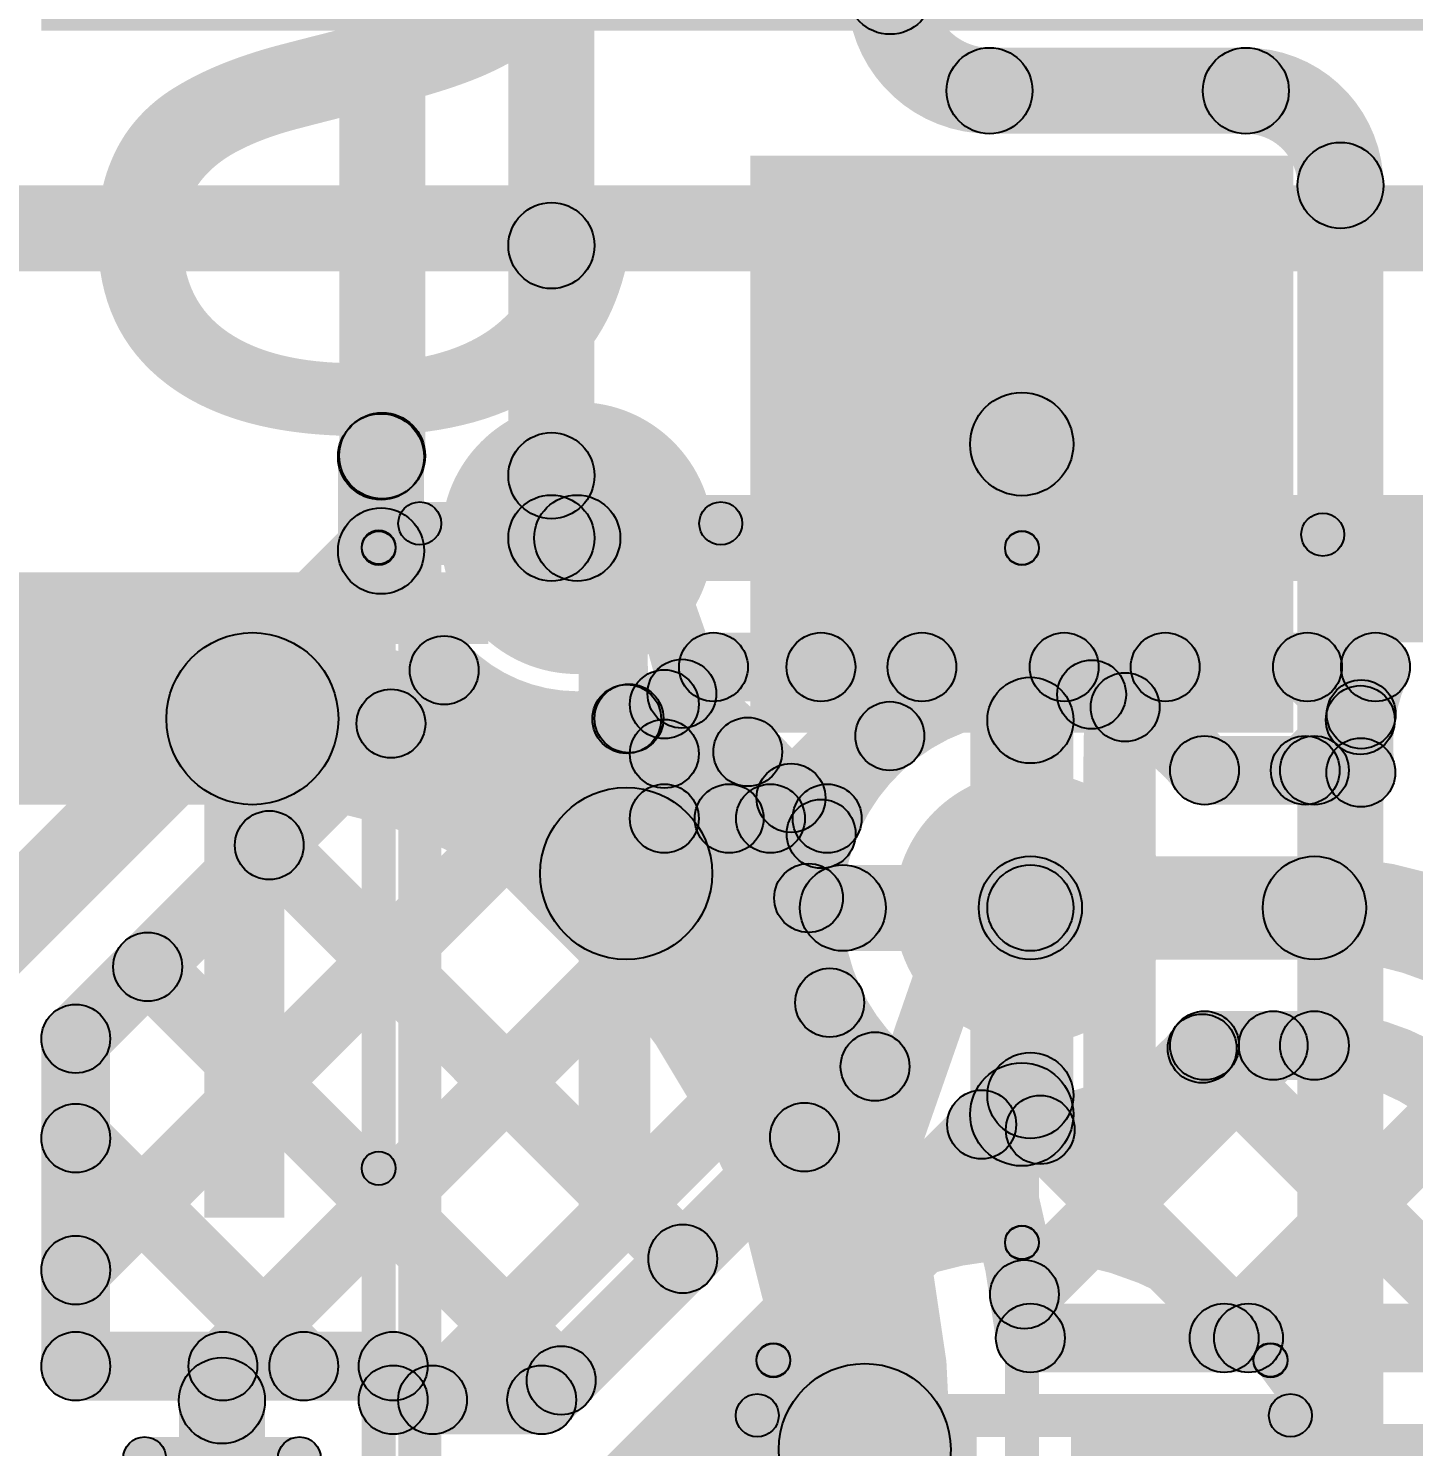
# Model space of a CAD drawing. Header units: millimetres. Extents: x -0.55 to 1.07, y -0.21 to 1.95.
# Drawn here: x 0.1625 to 0.3236, y 0.5484 to 0.7132 of the extents above; entities that cross this region are included whole.
import ezdxf

# ---------------------------------------------------------------- set-up
doc = ezdxf.new("R2010")
doc.units = ezdxf.units.MM
doc.header["$MEASUREMENT"] = 0
for name, color, linetype in [('BottomLayer', 5, 'Continuous'), ('BottomOverlay', 54, 'Continuous'), ('BottomPaste', 16, 'Continuous'), ('BottomSolder', 6, 'Continuous'), ('Mechanical1', 6, 'Continuous'), ('TopLayer', 1, 'Continuous'), ('TopOverlay', 2, 'Continuous'), ('TopPaste', 8, 'Continuous'), ('TopSolder', 216, 'Continuous'), ('ViaHoleLayer', 16, 'Continuous')]:
    doc.layers.add(name, color=color, linetype=linetype)

# ---------------------------------------------------------------- blocks, each defined once
blk = doc.blocks.new('434121025816_B_16')
at = {"layer": 'BottomLayer'}
blk.add_hatch(color=5, dxfattribs=at).paths.add_polyline_path([(0.10039, 0.02756), (0.15945, 0.02756), (0.15945, -0.02756), (0.10039, -0.02756)])
at = {"layer": 'BottomOverlay'}
for points in [[(-0.12, 0.0675), (-0.12, 0.0725), (0.1207, 0.0725), (0.1207, 0.0675)], [(0.1182, 0.07), (0.1232, 0.07), (0.1232, 0.035), (0.1182, 0.035)], [(0.1169, -0.035), (0.1219, -0.035), (0.1219, -0.07), (0.1169, -0.07)]]:
    blk.add_hatch(color=54, dxfattribs=at).paths.add_polyline_path(points)
h = blk.add_hatch(color=54, dxfattribs=at)
edge = h.paths.add_edge_path()
edge.add_arc((0.1207, 0.07), 0.0025, 0, 360)
h = blk.add_hatch(color=54, dxfattribs=at)
edge = h.paths.add_edge_path()
edge.add_arc((0.1207, 0.07), 0.0025, 0, 360)
h = blk.add_hatch(color=54, dxfattribs=at)
edge = h.paths.add_edge_path()
edge.add_arc((0.1207, 0.035), 0.0025, 0, 360)
h = blk.add_hatch(color=54, dxfattribs=at)
edge = h.paths.add_edge_path()
edge.add_arc((0.1194, -0.035), 0.0025, 0, 360)
at = {"layer": 'BottomPaste'}
blk.add_hatch(color=16, dxfattribs=at).paths.add_polyline_path([(0.10039, 0.02756), (0.15945, 0.02756), (0.15945, -0.02756), (0.10039, -0.02756)])
at = {"layer": 'BottomSolder'}
blk.add_hatch(color=6, dxfattribs=at).paths.add_polyline_path([(0.09639, 0.03156), (0.16345, 0.03156), (0.16345, -0.03156), (0.09639, -0.03156)])
at = {"layer": 'BottomOverlay'}
for centre in [(0.1207, 0.07), (0.1207, 0.07), (0.1207, 0.035), (0.1194, -0.035)]:
    blk.add_circle(centre, 0.0025, dxfattribs=at)
blk = doc.blocks.new('CAP_0201_B_25')
at = {"layer": 'BottomLayer'}
for points in [[(-0.01772, 0.00591), (-0.00591, 0.00591), (-0.00591, -0.00591), (-0.01772, -0.00591)], [(0.00591, 0.00591), (0.01772, 0.00591), (0.01772, -0.00591), (0.00591, -0.00591)]]:
    blk.add_hatch(color=5, dxfattribs=at).paths.add_polyline_path(points)
at = {"layer": 'BottomOverlay'}
h = blk.add_hatch(color=54, dxfattribs=at)
edge = h.paths.add_edge_path()
edge.add_arc((-0.021, 0.009), 0.0025, 0, 360)
h = blk.add_hatch(color=54, dxfattribs=at)
edge = h.paths.add_edge_path()
edge.add_arc((-0.021, 0.009), 0.0025, 0, 360)
for points in [[(-0.021, 0.0065), (-0.021, 0.0115), (-0.008, 0.0115), (-0.008, 0.0065)], [(0.008, 0.0065), (0.008, 0.0115), (0.021, 0.0115), (0.021, 0.0065)], [(-0.0235, 0.009), (-0.0185, 0.009), (-0.0185, -0.009), (-0.0235, -0.009)], [(0.0185, 0.009), (0.0235, 0.009), (0.0235, -0.009), (0.0185, -0.009)], [(-0.021, -0.0115), (-0.021, -0.0065), (-0.008, -0.0065), (-0.008, -0.0115)], [(0.008, -0.0115), (0.008, -0.0065), (0.021, -0.0065), (0.021, -0.0115)]]:
    blk.add_hatch(color=54, dxfattribs=at).paths.add_polyline_path(points)
h = blk.add_hatch(color=54, dxfattribs=at)
edge = h.paths.add_edge_path()
edge.add_arc((-0.008, 0.009), 0.0025, 0, 360)
h = blk.add_hatch(color=54, dxfattribs=at)
edge = h.paths.add_edge_path()
edge.add_arc((0.008, 0.009), 0.0025, 0, 360)
h = blk.add_hatch(color=54, dxfattribs=at)
edge = h.paths.add_edge_path()
edge.add_arc((0.021, 0.009), 0.0025, 0, 360)
h = blk.add_hatch(color=54, dxfattribs=at)
edge = h.paths.add_edge_path()
edge.add_arc((0.021, 0.009), 0.0025, 0, 360)
h = blk.add_hatch(color=54, dxfattribs=at)
edge = h.paths.add_edge_path()
edge.add_arc((-0.021, -0.009), 0.0025, 0, 360)
h = blk.add_hatch(color=54, dxfattribs=at)
edge = h.paths.add_edge_path()
edge.add_arc((-0.021, -0.009), 0.0025, 0, 360)
h = blk.add_hatch(color=54, dxfattribs=at)
edge = h.paths.add_edge_path()
edge.add_arc((-0.008, -0.009), 0.0025, 0, 360)
h = blk.add_hatch(color=54, dxfattribs=at)
edge = h.paths.add_edge_path()
edge.add_arc((0.008, -0.009), 0.0025, 0, 360)
h = blk.add_hatch(color=54, dxfattribs=at)
edge = h.paths.add_edge_path()
edge.add_arc((0.021, -0.009), 0.0025, 0, 360)
h = blk.add_hatch(color=54, dxfattribs=at)
edge = h.paths.add_edge_path()
edge.add_arc((0.021, -0.009), 0.0025, 0, 360)
at = {"layer": 'BottomPaste'}
for points in [[(-0.01772, 0.00591), (-0.00591, 0.00591), (-0.00591, -0.00591), (-0.01772, -0.00591)], [(0.00591, 0.00591), (0.01772, 0.00591), (0.01772, -0.00591), (0.00591, -0.00591)]]:
    blk.add_hatch(color=16, dxfattribs=at).paths.add_polyline_path(points)
at = {"layer": 'BottomSolder'}
for points in [[(-0.01988, 0.00807), (-0.00374, 0.00807), (-0.00374, -0.00807), (-0.01988, -0.00807)], [(0.00374, 0.00807), (0.01988, 0.00807), (0.01988, -0.00807), (0.00374, -0.00807)]]:
    blk.add_hatch(color=6, dxfattribs=at).paths.add_polyline_path(points)
at = {"layer": 'BottomOverlay'}
for centre in [(-0.021, 0.009), (-0.021, 0.009), (-0.008, 0.009), (0.008, 0.009), (0.021, 0.009), (0.021, 0.009), (-0.021, -0.009), (-0.021, -0.009), (-0.008, -0.009), (0.008, -0.009), (0.021, -0.009), (0.021, -0.009)]:
    blk.add_circle(centre, 0.0025, dxfattribs=at)
blk = doc.blocks.new('R__0402_52')
at = {"layer": 'TopLayer'}
for points in [[(-0.0275, -0.0125), (-0.0275, 0.0125), (-0.0095, 0.0125), (-0.0095, -0.0125)], [(0.0095, -0.0125), (0.0095, 0.0125), (0.0275, 0.0125), (0.0275, -0.0125)]]:
    blk.add_hatch(color=1, dxfattribs=at).paths.add_polyline_path(points)
at = {"layer": 'TopOverlay'}
h = blk.add_hatch(color=2, dxfattribs=at)
edge = h.paths.add_edge_path()
edge.add_arc((-0.031, 0.016), 0.0025, 0, 360)
h = blk.add_hatch(color=2, dxfattribs=at)
edge = h.paths.add_edge_path()
edge.add_arc((-0.031, 0.016), 0.0025, 0, 360)
for points in [[(-0.031, 0.0135), (-0.031, 0.0185), (0.031, 0.0185), (0.031, 0.0135)], [(-0.0285, -0.016), (-0.0335, -0.016), (-0.0335, 0.016), (-0.0285, 0.016)], [(0.0335, -0.016), (0.0285, -0.016), (0.0285, 0.016), (0.0335, 0.016)], [(-0.031, -0.0185), (-0.031, -0.0135), (0.031, -0.0135), (0.031, -0.0185)], [(-0.032, -0.01706), (-0.032, -0.01694), (0.032, -0.01694), (0.032, -0.01706)]]:
    blk.add_hatch(color=2, dxfattribs=at).paths.add_polyline_path(points)
h = blk.add_hatch(color=2, dxfattribs=at)
edge = h.paths.add_edge_path()
edge.add_arc((0.031, 0.016), 0.0025, 0, 360)
h = blk.add_hatch(color=2, dxfattribs=at)
edge = h.paths.add_edge_path()
edge.add_arc((0.031, 0.016), 0.0025, 0, 360)
h = blk.add_hatch(color=2, dxfattribs=at)
edge = h.paths.add_edge_path()
edge.add_arc((-0.031, -0.016), 0.0025, 0, 360)
h = blk.add_hatch(color=2, dxfattribs=at)
edge = h.paths.add_edge_path()
edge.add_arc((-0.031, -0.016), 0.0025, 0, 360)
h = blk.add_hatch(color=2, dxfattribs=at)
edge = h.paths.add_edge_path()
edge.add_arc((0.031, -0.016), 0.0025, 0, 360)
h = blk.add_hatch(color=2, dxfattribs=at)
edge = h.paths.add_edge_path()
edge.add_arc((0.031, -0.016), 0.0025, 0, 360)
h = blk.add_hatch(color=2, dxfattribs=at)
edge = h.paths.add_edge_path()
edge.add_arc((-0.032, -0.017), 0.0000635, 0, 360)
h = blk.add_hatch(color=2, dxfattribs=at)
edge = h.paths.add_edge_path()
edge.add_arc((0.032, -0.017), 0.0000635, 0, 360)
at = {"layer": 'TopPaste'}
for points in [[(-0.0275, -0.0125), (-0.0275, 0.0125), (-0.0095, 0.0125), (-0.0095, -0.0125)], [(0.0095, -0.0125), (0.0095, 0.0125), (0.0275, 0.0125), (0.0275, -0.0125)]]:
    blk.add_hatch(color=8, dxfattribs=at).paths.add_polyline_path(points)
at = {"layer": 'TopSolder'}
for points in [[(-0.0315, -0.0165), (-0.0315, 0.0165), (-0.0055, 0.0165), (-0.0055, -0.0165)], [(0.0055, -0.0165), (0.0055, 0.0165), (0.0315, 0.0165), (0.0315, -0.0165)]]:
    blk.add_hatch(color=216, dxfattribs=at).paths.add_polyline_path(points)
at = {"layer": 'TopOverlay'}
for centre, radius in [((-0.031, 0.016), 0.0025), ((-0.031, 0.016), 0.0025), ((0.031, 0.016), 0.0025), ((0.031, 0.016), 0.0025), ((-0.031, -0.016), 0.0025), ((-0.031, -0.016), 0.0025), ((0.031, -0.016), 0.0025), ((0.031, -0.016), 0.0025), ((-0.032, -0.017), 0.0000635), ((0.032, -0.017), 0.0000635)]:
    blk.add_circle(centre, radius, dxfattribs=at)

msp = doc.modelspace()

# ---------------------------------------------------------------- hatches: boundary and pattern name
at = {"layer": 'BottomLayer'}
for points in [[(0.20863, 0.66357), (0.19863, 0.66357), (0.19863, 0.79657), (0.20863, 0.79657)], [(0.22831, 0.688), (0.21831, 0.688), (0.21831, 0.79657), (0.22831, 0.79657)], [(0.27425, 0.701), (0.27425, 0.711), (0.30406, 0.711), (0.30406, 0.701)], [(0.32006, 0.29954), (0.31006, 0.29954), (0.31006, 0.695), (0.32006, 0.695)], [(0.22831, 0.66125), (0.21831, 0.66125), (0.21831, 0.688), (0.22831, 0.688)], [(0.20704, 0.65991), (0.19997, 0.66698), (0.20009, 0.66711), (0.20717, 0.66004)], [(0.284, 0.587), (0.272, 0.587), (0.272, 0.66492), (0.284, 0.66492)], [(0.2085, 0.6525), (0.1985, 0.6525), (0.1985, 0.66345), (0.2085, 0.66345)], [(0.15654, 0.59846), (0.14946, 0.60554), (0.19997, 0.65604), (0.20704, 0.64897)], [(0.17083, 0.59296), (0.16517, 0.59862), (0.20801, 0.64146), (0.21367, 0.6358)], [(0.17083, 0.56607), (0.16517, 0.57172), (0.22924, 0.63579), (0.2349, 0.63013)], [(0.20182, 0.6296), (0.20747, 0.63526), (0.25555, 0.58718), (0.2499, 0.58152)], [(0.2295, 0.63021), (0.23516, 0.63586), (0.23927, 0.63175), (0.23361, 0.62609)], [(0.24044, 0.62139), (0.23244, 0.62139), (0.23244, 0.63468), (0.24044, 0.63468)], [(0.23361, 0.62609), (0.23927, 0.63175), (0.2468, 0.62422), (0.24114, 0.61857)], [(0.23644, 0.61739), (0.23644, 0.62539), (0.25537, 0.62539), (0.25537, 0.61739)], [(0.18794, 0.55489), (0.18228, 0.56054), (0.24596, 0.62422), (0.25161, 0.61857)], [(0.24114, 0.61857), (0.2468, 0.62422), (0.25604, 0.61498), (0.25039, 0.60932)], [(0.18767, 0.61546), (0.19333, 0.62112), (0.24141, 0.57304), (0.23575, 0.56738)], [(0.25719, 0.606), (0.25719, 0.616), (0.279, 0.616), (0.279, 0.606)], [(0.17353, 0.60132), (0.17919, 0.60698), (0.22727, 0.5589), (0.22161, 0.55324)], [(0.21231, 0.55098), (0.20666, 0.55664), (0.25283, 0.60281), (0.25849, 0.59715)], [(0.172, 0.55772), (0.164, 0.55772), (0.164, 0.59579), (0.172, 0.59579)], [(0.22501, 0.55098), (0.21936, 0.55664), (0.25811, 0.59539), (0.26376, 0.58974)], [(0.23305, 0.53357), (0.22457, 0.54205), (0.27376, 0.59124), (0.28224, 0.58276)], [(0.16517, 0.5814), (0.17083, 0.58705), (0.19734, 0.56054), (0.19168, 0.55489)], [(0.168, 0.55372), (0.168, 0.56172), (0.20491, 0.56172), (0.20491, 0.55372)], [(0.20891, 0.55381), (0.20091, 0.55381), (0.20091, 0.55772), (0.20891, 0.55772)], [(0.20491, 0.54981), (0.20491, 0.55781), (0.22218, 0.55781), (0.22218, 0.54981)], [(0.19, 0.53781), (0.18, 0.53781), (0.18, 0.55372), (0.19, 0.55372)]]:
    msp.add_hatch(color=5, dxfattribs=at).paths.add_polyline_path(points)
h = msp.add_hatch(color=5, dxfattribs=at)
edge = h.paths.add_edge_path()
edge.add_arc((0.26269, 0.71756), 0.005, 0, 360)
h = msp.add_hatch(color=5, dxfattribs=at)
edge = h.paths.add_edge_path()
edge.add_arc((0.26269, 0.71756), 0.005, 0, 360)
h = msp.add_hatch(color=5, dxfattribs=at)
edge = h.paths.add_edge_path()
edge.add_arc((0.27425, 0.706), 0.005, 0, 360)
h = msp.add_hatch(color=5, dxfattribs=at)
edge = h.paths.add_edge_path()
edge.add_arc((0.27425, 0.706), 0.005, 0, 360)
h = msp.add_hatch(color=5, dxfattribs=at)
edge = h.paths.add_edge_path()
edge.add_arc((0.30406, 0.706), 0.005, 0, 360)
h = msp.add_hatch(color=5, dxfattribs=at)
edge = h.paths.add_edge_path()
edge.add_arc((0.30406, 0.706), 0.005, 0, 360)
h = msp.add_hatch(color=5, dxfattribs=at)
edge = h.paths.add_edge_path()
edge.add_arc((0.31506, 0.695), 0.005, 0, 360)
h = msp.add_hatch(color=5, dxfattribs=at)
edge = h.paths.add_edge_path()
edge.add_arc((0.31506, 0.695), 0.005, 0, 360)
h = msp.add_hatch(color=5, dxfattribs=at)
edge = h.paths.add_edge_path()
edge.add_arc((0.22331, 0.688), 0.005, 0, 360)
h = msp.add_hatch(color=5, dxfattribs=at)
edge = h.paths.add_edge_path()
edge.add_arc((0.22331, 0.688), 0.005, 0, 360)
h = msp.add_hatch(color=5, dxfattribs=at)
edge = h.paths.add_edge_path()
edge.add_arc((0.278, 0.66492), 0.006, 0, 360)
h = msp.add_hatch(color=5, dxfattribs=at)
edge = h.paths.add_edge_path()
edge.add_arc((0.2035, 0.66345), 0.005, 0, 360)
h = msp.add_hatch(color=5, dxfattribs=at)
edge = h.paths.add_edge_path()
edge.add_arc((0.2035, 0.66345), 0.005, 0, 360)
h = msp.add_hatch(color=5, dxfattribs=at)
edge = h.paths.add_edge_path()
edge.add_arc((0.20363, 0.66357), 0.005, 0, 360)
h = msp.add_hatch(color=5, dxfattribs=at)
edge = h.paths.add_edge_path()
edge.add_arc((0.20363, 0.66357), 0.005, 0, 360)
h = msp.add_hatch(color=5, dxfattribs=at)
edge = h.paths.add_edge_path()
edge.add_arc((0.22331, 0.66125), 0.005, 0, 360)
h = msp.add_hatch(color=5, dxfattribs=at)
edge = h.paths.add_edge_path()
edge.add_arc((0.22331, 0.66125), 0.005, 0, 360)
h = msp.add_hatch(color=5, dxfattribs=at)
edge = h.paths.add_edge_path()
edge.add_arc((0.22631, 0.654), 0.01181, 0, 360)
h = msp.add_hatch(color=5, dxfattribs=at)
edge = h.paths.add_edge_path()
edge.add_arc((0.22631, 0.654), 0.005, 0, 360)
h = msp.add_hatch(color=5, dxfattribs=at)
edge = h.paths.add_edge_path()
edge.add_arc((0.2035, 0.6525), 0.005, 0, 360)
h = msp.add_hatch(color=5, dxfattribs=at)
edge = h.paths.add_edge_path()
edge.add_arc((0.2035, 0.6525), 0.005, 0, 360)
h = msp.add_hatch(color=5, dxfattribs=at)
edge = h.paths.add_edge_path()
edge.add_arc((0.21084, 0.63863), 0.004, 0, 360)
h = msp.add_hatch(color=5, dxfattribs=at)
edge = h.paths.add_edge_path()
edge.add_arc((0.21084, 0.63863), 0.004, 0, 360)
h = msp.add_hatch(color=5, dxfattribs=at)
edge = h.paths.add_edge_path()
edge.add_arc((0.23644, 0.63468), 0.004, 0, 360)
h = msp.add_hatch(color=5, dxfattribs=at)
edge = h.paths.add_edge_path()
edge.add_arc((0.23644, 0.63468), 0.004, 0, 360)
h = msp.add_hatch(color=5, dxfattribs=at)
edge = h.paths.add_edge_path()
edge.add_arc((0.20465, 0.63243), 0.004, 0, 360)
h = msp.add_hatch(color=5, dxfattribs=at)
edge = h.paths.add_edge_path()
edge.add_arc((0.23207, 0.63296), 0.004, 0, 360)
h = msp.add_hatch(color=5, dxfattribs=at)
edge = h.paths.add_edge_path()
edge.add_arc((0.23233, 0.63303), 0.004, 0, 360)
h = msp.add_hatch(color=5, dxfattribs=at)
edge = h.paths.add_edge_path()
edge.add_arc((0.23644, 0.62892), 0.004, 0, 360)
h = msp.add_hatch(color=5, dxfattribs=at)
edge = h.paths.add_edge_path()
edge.add_arc((0.23644, 0.62892), 0.004, 0, 360)
h = msp.add_hatch(color=5, dxfattribs=at)
edge = h.paths.add_edge_path()
edge.add_arc((0.23644, 0.62139), 0.004, 0, 360)
h = msp.add_hatch(color=5, dxfattribs=at)
edge = h.paths.add_edge_path()
edge.add_arc((0.23644, 0.62139), 0.004, 0, 360)
h = msp.add_hatch(color=5, dxfattribs=at)
edge = h.paths.add_edge_path()
edge.add_arc((0.24397, 0.62139), 0.004, 0, 360)
h = msp.add_hatch(color=5, dxfattribs=at)
edge = h.paths.add_edge_path()
edge.add_arc((0.24397, 0.62139), 0.004, 0, 360)
h = msp.add_hatch(color=5, dxfattribs=at)
edge = h.paths.add_edge_path()
edge.add_arc((0.24878, 0.62139), 0.004, 0, 360)
h = msp.add_hatch(color=5, dxfattribs=at)
edge = h.paths.add_edge_path()
edge.add_arc((0.25537, 0.62139), 0.004, 0, 360)
h = msp.add_hatch(color=5, dxfattribs=at)
edge = h.paths.add_edge_path()
edge.add_arc((0.25537, 0.62139), 0.004, 0, 360)
h = msp.add_hatch(color=5, dxfattribs=at)
edge = h.paths.add_edge_path()
edge.add_arc((0.1905, 0.61829), 0.004, 0, 360)
h = msp.add_hatch(color=5, dxfattribs=at)
edge = h.paths.add_edge_path()
edge.add_arc((0.279, 0.611), 0.01181, 0, 360)
h = msp.add_hatch(color=5, dxfattribs=at)
edge = h.paths.add_edge_path()
edge.add_arc((0.25321, 0.61215), 0.004, 0, 360)
h = msp.add_hatch(color=5, dxfattribs=at)
edge = h.paths.add_edge_path()
edge.add_arc((0.25719, 0.611), 0.005, 0, 360)
h = msp.add_hatch(color=5, dxfattribs=at)
edge = h.paths.add_edge_path()
edge.add_arc((0.279, 0.611), 0.005, 0, 360)
h = msp.add_hatch(color=5, dxfattribs=at)
edge = h.paths.add_edge_path()
edge.add_arc((0.17636, 0.60415), 0.004, 0, 360)
h = msp.add_hatch(color=5, dxfattribs=at)
edge = h.paths.add_edge_path()
edge.add_arc((0.25566, 0.59998), 0.004, 0, 360)
h = msp.add_hatch(color=5, dxfattribs=at)
edge = h.paths.add_edge_path()
edge.add_arc((0.168, 0.59579), 0.004, 0, 360)
h = msp.add_hatch(color=5, dxfattribs=at)
edge = h.paths.add_edge_path()
edge.add_arc((0.168, 0.59579), 0.004, 0, 360)
h = msp.add_hatch(color=5, dxfattribs=at)
edge = h.paths.add_edge_path()
edge.add_arc((0.26094, 0.59256), 0.004, 0, 360)
h = msp.add_hatch(color=5, dxfattribs=at)
edge = h.paths.add_edge_path()
edge.add_arc((0.26094, 0.59256), 0.004, 0, 360)
h = msp.add_hatch(color=5, dxfattribs=at)
edge = h.paths.add_edge_path()
edge.add_arc((0.278, 0.587), 0.006, 0, 360)
h = msp.add_hatch(color=5, dxfattribs=at)
edge = h.paths.add_edge_path()
edge.add_arc((0.278, 0.587), 0.006, 0, 360)
h = msp.add_hatch(color=5, dxfattribs=at)
edge = h.paths.add_edge_path()
edge.add_arc((0.168, 0.58423), 0.004, 0, 360)
h = msp.add_hatch(color=5, dxfattribs=at)
edge = h.paths.add_edge_path()
edge.add_arc((0.25273, 0.58435), 0.004, 0, 360)
h = msp.add_hatch(color=5, dxfattribs=at)
edge = h.paths.add_edge_path()
edge.add_arc((0.23858, 0.57021), 0.004, 0, 360)
h = msp.add_hatch(color=5, dxfattribs=at)
edge = h.paths.add_edge_path()
edge.add_arc((0.168, 0.56889), 0.004, 0, 360)
h = msp.add_hatch(color=5, dxfattribs=at)
edge = h.paths.add_edge_path()
edge.add_arc((0.168, 0.55772), 0.004, 0, 360)
h = msp.add_hatch(color=5, dxfattribs=at)
edge = h.paths.add_edge_path()
edge.add_arc((0.168, 0.55772), 0.004, 0, 360)
h = msp.add_hatch(color=5, dxfattribs=at)
edge = h.paths.add_edge_path()
edge.add_arc((0.18511, 0.55772), 0.004, 0, 360)
h = msp.add_hatch(color=5, dxfattribs=at)
edge = h.paths.add_edge_path()
edge.add_arc((0.19451, 0.55772), 0.004, 0, 360)
h = msp.add_hatch(color=5, dxfattribs=at)
edge = h.paths.add_edge_path()
edge.add_arc((0.20491, 0.55772), 0.004, 0, 360)
h = msp.add_hatch(color=5, dxfattribs=at)
edge = h.paths.add_edge_path()
edge.add_arc((0.20491, 0.55772), 0.004, 0, 360)
h = msp.add_hatch(color=5, dxfattribs=at)
edge = h.paths.add_edge_path()
edge.add_arc((0.22444, 0.55607), 0.004, 0, 360)
h = msp.add_hatch(color=5, dxfattribs=at)
edge = h.paths.add_edge_path()
edge.add_arc((0.185, 0.55372), 0.005, 0, 360)
h = msp.add_hatch(color=5, dxfattribs=at)
edge = h.paths.add_edge_path()
edge.add_arc((0.20491, 0.55381), 0.004, 0, 360)
h = msp.add_hatch(color=5, dxfattribs=at)
edge = h.paths.add_edge_path()
edge.add_arc((0.20491, 0.55381), 0.004, 0, 360)
h = msp.add_hatch(color=5, dxfattribs=at)
edge = h.paths.add_edge_path()
edge.add_arc((0.20949, 0.55381), 0.004, 0, 360)
h = msp.add_hatch(color=5, dxfattribs=at)
edge = h.paths.add_edge_path()
edge.add_arc((0.22218, 0.55381), 0.004, 0, 360)
h = msp.add_hatch(color=5, dxfattribs=at)
edge = h.paths.add_edge_path()
edge.add_arc((0.22218, 0.55381), 0.004, 0, 360)
at = {"layer": 'BottomSolder'}
h = msp.add_hatch(color=6, dxfattribs=at)
edge = h.paths.add_edge_path()
edge.add_arc((0.22631, 0.654), 0.01581, 0, 360)
h = msp.add_hatch(color=6, dxfattribs=at)
edge = h.paths.add_edge_path()
edge.add_arc((0.279, 0.611), 0.01581, 0, 360)
at = {"layer": 'Mechanical1'}
h = msp.add_hatch(color=6, dxfattribs=at)
edge = h.paths.add_edge_path()
edge.add_arc((0.20322, 0.65294), 0.00197, 0, 360)
h = msp.add_hatch(color=6, dxfattribs=at)
edge = h.paths.add_edge_path()
edge.add_arc((0.20322, 0.65294), 0.00197, 0, 360)
h = msp.add_hatch(color=6, dxfattribs=at)
edge = h.paths.add_edge_path()
edge.add_arc((0.20322, 0.65294), 0.00197, 0, 360)
h = msp.add_hatch(color=6, dxfattribs=at)
edge = h.paths.add_edge_path()
edge.add_arc((0.20322, 0.65289), 0.00197, 0, 360)
h = msp.add_hatch(color=6, dxfattribs=at)
edge = h.paths.add_edge_path()
edge.add_arc((0.20322, 0.65289), 0.00197, 0, 360)
h = msp.add_hatch(color=6, dxfattribs=at)
edge = h.paths.add_edge_path()
edge.add_arc((0.20322, 0.65283), 0.00197, 0, 360)
h = msp.add_hatch(color=6, dxfattribs=at)
edge = h.paths.add_edge_path()
edge.add_arc((0.20322, 0.65283), 0.00197, 0, 360)
h = msp.add_hatch(color=6, dxfattribs=at)
edge = h.paths.add_edge_path()
edge.add_arc((0.20322, 0.65283), 0.00197, 0, 360)
for points in [[(0.20322, 0.65097), (0.20322, 0.65491), (0.35275, 0.65491), (0.35275, 0.65097)], [(0.20322, 0.65092), (0.20322, 0.65486), (0.35282, 0.65486), (0.35282, 0.65092)], [(0.20322, 0.65086), (0.20322, 0.6548), (0.35282, 0.6548), (0.35282, 0.65086)], [(0.20519, 0.65283), (0.20125, 0.65283), (0.20125, 0.65294), (0.20519, 0.65294)], [(0.20519, 0.58073), (0.20125, 0.58073), (0.20125, 0.65294), (0.20519, 0.65294)], [(0.20519, 0.41667), (0.20125, 0.41667), (0.20125, 0.65289), (0.20519, 0.65289)], [(0.20519, 0.41661), (0.20125, 0.41661), (0.20125, 0.65283), (0.20519, 0.65283)], [(0.27999, 0.57212), (0.27605, 0.57212), (0.27605, 0.65283), (0.27999, 0.65283)], [(0.20519, 0.41672), (0.20125, 0.41672), (0.20125, 0.58073), (0.20519, 0.58073)], [(0.27999, 0.57207), (0.27605, 0.57207), (0.27605, 0.57212), (0.27999, 0.57212)], [(0.27999, 0.49726), (0.27605, 0.49726), (0.27605, 0.57207), (0.27999, 0.57207)], [(0.25108, 0.55839), (0.24714, 0.55839), (0.24714, 0.55845), (0.25108, 0.55845)], [(0.3089, 0.55839), (0.30496, 0.55839), (0.30496, 0.55845), (0.3089, 0.55845)]]:
    msp.add_hatch(color=6, dxfattribs=at).paths.add_polyline_path(points)
h = msp.add_hatch(color=6, dxfattribs=at)
edge = h.paths.add_edge_path()
edge.add_arc((0.27802, 0.65286), 0.00197, 0, 360)
h = msp.add_hatch(color=6, dxfattribs=at)
edge = h.paths.add_edge_path()
edge.add_arc((0.27802, 0.65286), 0.00197, 0, 360)
h = msp.add_hatch(color=6, dxfattribs=at)
edge = h.paths.add_edge_path()
edge.add_arc((0.27802, 0.65283), 0.00197, 0, 360)
h = msp.add_hatch(color=6, dxfattribs=at)
edge = h.paths.add_edge_path()
edge.add_arc((0.20322, 0.58073), 0.00197, 0, 360)
h = msp.add_hatch(color=6, dxfattribs=at)
edge = h.paths.add_edge_path()
edge.add_arc((0.20322, 0.58073), 0.00197, 0, 360)
h = msp.add_hatch(color=6, dxfattribs=at)
edge = h.paths.add_edge_path()
edge.add_arc((0.27802, 0.57212), 0.00197, 0, 360)
h = msp.add_hatch(color=6, dxfattribs=at)
edge = h.paths.add_edge_path()
edge.add_arc((0.27802, 0.57212), 0.00197, 0, 360)
h = msp.add_hatch(color=6, dxfattribs=at)
edge = h.paths.add_edge_path()
edge.add_arc((0.27802, 0.57212), 0.00197, 0, 360)
h = msp.add_hatch(color=6, dxfattribs=at)
edge = h.paths.add_edge_path()
edge.add_arc((0.27802, 0.57212), 0.00197, 0, 360)
h = msp.add_hatch(color=6, dxfattribs=at)
edge = h.paths.add_edge_path()
edge.add_arc((0.27802, 0.5721), 0.00197, 0, 360)
h = msp.add_hatch(color=6, dxfattribs=at)
edge = h.paths.add_edge_path()
edge.add_arc((0.27802, 0.5721), 0.00197, 0, 360)
h = msp.add_hatch(color=6, dxfattribs=at)
edge = h.paths.add_edge_path()
edge.add_arc((0.27802, 0.57207), 0.00197, 0, 360)
h = msp.add_hatch(color=6, dxfattribs=at)
edge = h.paths.add_edge_path()
edge.add_arc((0.27802, 0.57207), 0.00197, 0, 360)
h = msp.add_hatch(color=6, dxfattribs=at)
edge = h.paths.add_edge_path()
edge.add_arc((0.27802, 0.57207), 0.00197, 0, 360)
h = msp.add_hatch(color=6, dxfattribs=at)
edge = h.paths.add_edge_path()
edge.add_arc((0.27802, 0.57207), 0.00197, 0, 360)
h = msp.add_hatch(color=6, dxfattribs=at)
edge = h.paths.add_edge_path()
edge.add_arc((0.24911, 0.55845), 0.00197, 0, 360)
h = msp.add_hatch(color=6, dxfattribs=at)
edge = h.paths.add_edge_path()
edge.add_arc((0.24911, 0.55839), 0.00197, 0, 360)
h = msp.add_hatch(color=6, dxfattribs=at)
edge = h.paths.add_edge_path()
edge.add_arc((0.30693, 0.55845), 0.00197, 0, 360)
h = msp.add_hatch(color=6, dxfattribs=at)
edge = h.paths.add_edge_path()
edge.add_arc((0.30693, 0.55839), 0.00197, 0, 360)
at = {"layer": 'TopLayer'}
for points in [[(0.164, 0.713), (0.362, 0.713), (0.362, 0.831), (0.164, 0.831)], [(0.127, 0.685), (0.127, 0.695), (0.428, 0.695), (0.428, 0.685)], [(0.22331, 0.649), (0.22331, 0.659), (0.22631, 0.659), (0.22631, 0.649)], [(0.22631, 0.649), (0.22631, 0.659), (0.445, 0.659), (0.445, 0.649)], [(0.15097, 0.623), (0.15097, 0.643), (0.18854, 0.643), (0.18854, 0.623)], [(0.24215, 0.635), (0.24215, 0.643), (0.31913, 0.643), (0.31913, 0.635)], [(0.254, 0.62095), (0.24834, 0.62661), (0.26356, 0.64183), (0.26922, 0.63617)], [(0.25182, 0.63617), (0.25747, 0.64183), (0.26549, 0.63381), (0.25983, 0.62815)], [(0.2801, 0.63617), (0.28576, 0.64183), (0.28895, 0.63864), (0.28329, 0.63298)], [(0.29285, 0.63151), (0.28719, 0.63717), (0.29185, 0.64183), (0.2975, 0.63617)], [(0.30839, 0.63617), (0.31404, 0.64183), (0.3202, 0.63567), (0.31455, 0.63001)], [(0.31379, 0.62417), (0.30813, 0.62983), (0.31465, 0.63634), (0.3203, 0.63069)], [(0.284, 0.611), (0.274, 0.611), (0.274, 0.63281), (0.284, 0.63281)], [(0.29925, 0.623), (0.29925, 0.631), (0.31203, 0.631), (0.31203, 0.623)], [(0.279, 0.605), (0.279, 0.617), (0.31203, 0.617), (0.31203, 0.605)], [(0.284, 0.58919), (0.274, 0.58919), (0.274, 0.611), (0.284, 0.611)], [(0.29925, 0.591), (0.29925, 0.599), (0.31203, 0.599), (0.31203, 0.591)], [(0.28114, 0.56324), (0.27548, 0.5689), (0.30442, 0.59783), (0.31007, 0.59217)], [(0.29615, 0.59183), (0.30181, 0.59749), (0.3334, 0.56591), (0.32774, 0.56025)], [(0.30436, 0.55817), (0.2987, 0.56383), (0.32611, 0.59124), (0.33176, 0.58558)], [(0.30436, 0.55817), (0.2987, 0.56383), (0.32611, 0.59124), (0.33176, 0.58558)], [(0.27732, 0.58239), (0.28298, 0.58804), (0.30719, 0.56383), (0.30153, 0.55817)], [(0.279, 0.557), (0.279, 0.565), (0.33057, 0.565), (0.33057, 0.557)], [(0.287, 0.518), (0.332, 0.518), (0.332, 0.551), (0.287, 0.551)]]:
    msp.add_hatch(color=1, dxfattribs=at).paths.add_polyline_path(points)
h = msp.add_hatch(color=1, dxfattribs=at)
edge = h.paths.add_edge_path()
edge.add_arc((0.22631, 0.654), 0.01181, 0, 360)
h = msp.add_hatch(color=1, dxfattribs=at)
edge = h.paths.add_edge_path()
edge.add_arc((0.22331, 0.654), 0.005, 0, 360)
h = msp.add_hatch(color=1, dxfattribs=at)
edge = h.paths.add_edge_path()
edge.add_arc((0.22631, 0.654), 0.005, 0, 360)
h = msp.add_hatch(color=1, dxfattribs=at)
edge = h.paths.add_edge_path()
edge.add_arc((0.22631, 0.654), 0.005, 0, 360)
h = msp.add_hatch(color=1, dxfattribs=at)
edge = h.paths.add_edge_path()
edge.add_arc((0.18854, 0.633), 0.01, 0, 360)
h = msp.add_hatch(color=1, dxfattribs=at)
edge = h.paths.add_edge_path()
edge.add_arc((0.18854, 0.633), 0.01, 0, 360)
h = msp.add_hatch(color=1, dxfattribs=at)
edge = h.paths.add_edge_path()
edge.add_arc((0.24215, 0.639), 0.004, 0, 360)
h = msp.add_hatch(color=1, dxfattribs=at)
edge = h.paths.add_edge_path()
edge.add_arc((0.24215, 0.639), 0.004, 0, 360)
h = msp.add_hatch(color=1, dxfattribs=at)
edge = h.paths.add_edge_path()
edge.add_arc((0.25465, 0.639), 0.004, 0, 360)
h = msp.add_hatch(color=1, dxfattribs=at)
edge = h.paths.add_edge_path()
edge.add_arc((0.26639, 0.639), 0.004, 0, 360)
h = msp.add_hatch(color=1, dxfattribs=at)
edge = h.paths.add_edge_path()
edge.add_arc((0.28293, 0.639), 0.004, 0, 360)
h = msp.add_hatch(color=1, dxfattribs=at)
edge = h.paths.add_edge_path()
edge.add_arc((0.29468, 0.639), 0.004, 0, 360)
h = msp.add_hatch(color=1, dxfattribs=at)
edge = h.paths.add_edge_path()
edge.add_arc((0.31122, 0.639), 0.004, 0, 360)
h = msp.add_hatch(color=1, dxfattribs=at)
edge = h.paths.add_edge_path()
edge.add_arc((0.31913, 0.639), 0.004, 0, 360)
h = msp.add_hatch(color=1, dxfattribs=at)
edge = h.paths.add_edge_path()
edge.add_arc((0.31913, 0.639), 0.004, 0, 360)
h = msp.add_hatch(color=1, dxfattribs=at)
edge = h.paths.add_edge_path()
edge.add_arc((0.23848, 0.6359), 0.004, 0, 360)
h = msp.add_hatch(color=1, dxfattribs=at)
edge = h.paths.add_edge_path()
edge.add_arc((0.23848, 0.6359), 0.004, 0, 360)
h = msp.add_hatch(color=1, dxfattribs=at)
edge = h.paths.add_edge_path()
edge.add_arc((0.28612, 0.63581), 0.004, 0, 360)
h = msp.add_hatch(color=1, dxfattribs=at)
edge = h.paths.add_edge_path()
edge.add_arc((0.29002, 0.63434), 0.004, 0, 360)
h = msp.add_hatch(color=1, dxfattribs=at)
edge = h.paths.add_edge_path()
edge.add_arc((0.279, 0.63281), 0.005, 0, 360)
h = msp.add_hatch(color=1, dxfattribs=at)
edge = h.paths.add_edge_path()
edge.add_arc((0.31737, 0.63284), 0.004, 0, 360)
h = msp.add_hatch(color=1, dxfattribs=at)
edge = h.paths.add_edge_path()
edge.add_arc((0.31747, 0.63351), 0.004, 0, 360)
h = msp.add_hatch(color=1, dxfattribs=at)
edge = h.paths.add_edge_path()
edge.add_arc((0.26266, 0.63098), 0.004, 0, 360)
h = msp.add_hatch(color=1, dxfattribs=at)
edge = h.paths.add_edge_path()
edge.add_arc((0.24614, 0.62914), 0.004, 0, 360)
h = msp.add_hatch(color=1, dxfattribs=at)
edge = h.paths.add_edge_path()
edge.add_arc((0.24614, 0.62914), 0.004, 0, 360)
h = msp.add_hatch(color=1, dxfattribs=at)
edge = h.paths.add_edge_path()
edge.add_arc((0.29925, 0.627), 0.004, 0, 360)
h = msp.add_hatch(color=1, dxfattribs=at)
edge = h.paths.add_edge_path()
edge.add_arc((0.29925, 0.627), 0.004, 0, 360)
h = msp.add_hatch(color=1, dxfattribs=at)
edge = h.paths.add_edge_path()
edge.add_arc((0.31096, 0.627), 0.004, 0, 360)
h = msp.add_hatch(color=1, dxfattribs=at)
edge = h.paths.add_edge_path()
edge.add_arc((0.31203, 0.627), 0.004, 0, 360)
h = msp.add_hatch(color=1, dxfattribs=at)
edge = h.paths.add_edge_path()
edge.add_arc((0.31203, 0.627), 0.004, 0, 360)
h = msp.add_hatch(color=1, dxfattribs=at)
edge = h.paths.add_edge_path()
edge.add_arc((0.31743, 0.62674), 0.004, 0, 360)
h = msp.add_hatch(color=1, dxfattribs=at)
edge = h.paths.add_edge_path()
edge.add_arc((0.31743, 0.62674), 0.004, 0, 360)
h = msp.add_hatch(color=1, dxfattribs=at)
edge = h.paths.add_edge_path()
edge.add_arc((0.25117, 0.62378), 0.004, 0, 360)
h = msp.add_hatch(color=1, dxfattribs=at)
edge = h.paths.add_edge_path()
edge.add_arc((0.232, 0.615), 0.01, 0, 360)
h = msp.add_hatch(color=1, dxfattribs=at)
edge = h.paths.add_edge_path()
edge.add_arc((0.232, 0.615), 0.01, 0, 360)
h = msp.add_hatch(color=1, dxfattribs=at)
edge = h.paths.add_edge_path()
edge.add_arc((0.25467, 0.61961), 0.004, 0, 360)
h = msp.add_hatch(color=1, dxfattribs=at)
edge = h.paths.add_edge_path()
edge.add_arc((0.25467, 0.61961), 0.004, 0, 360)
h = msp.add_hatch(color=1, dxfattribs=at)
edge = h.paths.add_edge_path()
edge.add_arc((0.279, 0.611), 0.01181, 0, 360)
h = msp.add_hatch(color=1, dxfattribs=at)
edge = h.paths.add_edge_path()
edge.add_arc((0.279, 0.611), 0.006, 0, 360)
h = msp.add_hatch(color=1, dxfattribs=at)
edge = h.paths.add_edge_path()
edge.add_arc((0.31203, 0.611), 0.006, 0, 360)
h = msp.add_hatch(color=1, dxfattribs=at)
edge = h.paths.add_edge_path()
edge.add_arc((0.31203, 0.611), 0.006, 0, 360)
h = msp.add_hatch(color=1, dxfattribs=at)
edge = h.paths.add_edge_path()
edge.add_arc((0.279, 0.611), 0.005, 0, 360)
h = msp.add_hatch(color=1, dxfattribs=at)
edge = h.paths.add_edge_path()
edge.add_arc((0.279, 0.611), 0.005, 0, 360)
h = msp.add_hatch(color=1, dxfattribs=at)
edge = h.paths.add_edge_path()
edge.add_arc((0.29898, 0.59466), 0.004, 0, 360)
h = msp.add_hatch(color=1, dxfattribs=at)
edge = h.paths.add_edge_path()
edge.add_arc((0.29925, 0.595), 0.004, 0, 360)
h = msp.add_hatch(color=1, dxfattribs=at)
edge = h.paths.add_edge_path()
edge.add_arc((0.29925, 0.595), 0.004, 0, 360)
h = msp.add_hatch(color=1, dxfattribs=at)
edge = h.paths.add_edge_path()
edge.add_arc((0.30724, 0.595), 0.004, 0, 360)
h = msp.add_hatch(color=1, dxfattribs=at)
edge = h.paths.add_edge_path()
edge.add_arc((0.31203, 0.595), 0.004, 0, 360)
h = msp.add_hatch(color=1, dxfattribs=at)
edge = h.paths.add_edge_path()
edge.add_arc((0.31203, 0.595), 0.004, 0, 360)
h = msp.add_hatch(color=1, dxfattribs=at)
edge = h.paths.add_edge_path()
edge.add_arc((0.279, 0.58919), 0.005, 0, 360)
h = msp.add_hatch(color=1, dxfattribs=at)
edge = h.paths.add_edge_path()
edge.add_arc((0.27334, 0.58582), 0.004, 0, 360)
h = msp.add_hatch(color=1, dxfattribs=at)
edge = h.paths.add_edge_path()
edge.add_arc((0.27334, 0.58582), 0.004, 0, 360)
h = msp.add_hatch(color=1, dxfattribs=at)
edge = h.paths.add_edge_path()
edge.add_arc((0.28015, 0.58521), 0.004, 0, 360)
h = msp.add_hatch(color=1, dxfattribs=at)
edge = h.paths.add_edge_path()
edge.add_arc((0.27831, 0.56607), 0.004, 0, 360)
h = msp.add_hatch(color=1, dxfattribs=at)
edge = h.paths.add_edge_path()
edge.add_arc((0.279, 0.561), 0.004, 0, 360)
h = msp.add_hatch(color=1, dxfattribs=at)
edge = h.paths.add_edge_path()
edge.add_arc((0.279, 0.561), 0.004, 0, 360)
h = msp.add_hatch(color=1, dxfattribs=at)
edge = h.paths.add_edge_path()
edge.add_arc((0.30153, 0.561), 0.004, 0, 360)
h = msp.add_hatch(color=1, dxfattribs=at)
edge = h.paths.add_edge_path()
edge.add_arc((0.30153, 0.561), 0.004, 0, 360)
h = msp.add_hatch(color=1, dxfattribs=at)
edge = h.paths.add_edge_path()
edge.add_arc((0.30436, 0.561), 0.004, 0, 360)
h = msp.add_hatch(color=1, dxfattribs=at)
edge = h.paths.add_edge_path()
edge.add_arc((0.25974, 0.54803), 0.01, 0, 360)
h = msp.add_hatch(color=1, dxfattribs=at)
edge = h.paths.add_edge_path()
edge.add_arc((0.25974, 0.54803), 0.01, 0, 360)
at = {"layer": 'TopSolder'}
h = msp.add_hatch(color=216, dxfattribs=at)
edge = h.paths.add_edge_path()
edge.add_arc((0.22631, 0.654), 0.01581, 0, 360)
h = msp.add_hatch(color=216, dxfattribs=at)
edge = h.paths.add_edge_path()
edge.add_arc((0.279, 0.611), 0.01581, 0, 360)
at = {"layer": 'ViaHoleLayer'}
h = msp.add_hatch(color=16, dxfattribs=at)
edge = h.paths.add_edge_path()
edge.add_arc((0.22631, 0.654), 0.00591, 0, 360)
h = msp.add_hatch(color=16, dxfattribs=at)
edge = h.paths.add_edge_path()
edge.add_arc((0.279, 0.611), 0.00591, 0, 360)

# ---------------------------------------------------------------- linework, layer by layer
at = {"layer": 'BottomLayer'}
for points, const_width in [([(0.318, 0.729, -0.414214), (0.339, 0.708)], 0.01), ([(0.27425, 0.706, -0.414214), (0.26269, 0.71756)], 0.01), ([(0.30406, 0.706, -0.414214), (0.31506, 0.695)], 0.01), ([(0.22631, 0.654, -0.198912), (0.22331, 0.66125)], 0.01), ([(0.23644, 0.63468, -0.329031), (0.21084, 0.63863)], 0.008), ([(0.26094, 0.59256, -0.312092), (0.25537, 0.62139)], 0.008)]:
    msp.add_lwpolyline(points, format="xyb", dxfattribs=dict(at, const_width=const_width))
for centre, radius in [((0.26269, 0.71756), 0.005), ((0.26269, 0.71756), 0.005), ((0.27425, 0.706), 0.005), ((0.27425, 0.706), 0.005), ((0.30406, 0.706), 0.005), ((0.30406, 0.706), 0.005), ((0.31506, 0.695), 0.005), ((0.31506, 0.695), 0.005), ((0.22331, 0.688), 0.005), ((0.22331, 0.688), 0.005), ((0.278, 0.66492), 0.006), ((0.2035, 0.66345), 0.005), ((0.2035, 0.66345), 0.005), ((0.20363, 0.66357), 0.005), ((0.20363, 0.66357), 0.005), ((0.22331, 0.66125), 0.005), ((0.22331, 0.66125), 0.005), ((0.22631, 0.654), 0.005), ((0.2035, 0.6525), 0.005), ((0.2035, 0.6525), 0.005), ((0.21084, 0.63863), 0.004), ((0.21084, 0.63863), 0.004), ((0.23644, 0.63468), 0.004), ((0.23644, 0.63468), 0.004), ((0.20465, 0.63243), 0.004), ((0.23207, 0.63296), 0.004), ((0.23233, 0.63303), 0.004), ((0.23644, 0.62892), 0.004), ((0.23644, 0.62892), 0.004), ((0.23644, 0.62139), 0.004), ((0.23644, 0.62139), 0.004), ((0.24397, 0.62139), 0.004), ((0.24397, 0.62139), 0.004), ((0.24878, 0.62139), 0.004), ((0.25537, 0.62139), 0.004), ((0.25537, 0.62139), 0.004), ((0.1905, 0.61829), 0.004), ((0.25321, 0.61215), 0.004), ((0.25719, 0.611), 0.005), ((0.279, 0.611), 0.005), ((0.17636, 0.60415), 0.004), ((0.25566, 0.59998), 0.004), ((0.168, 0.59579), 0.004), ((0.168, 0.59579), 0.004), ((0.26094, 0.59256), 0.004), ((0.26094, 0.59256), 0.004), ((0.278, 0.587), 0.006), ((0.278, 0.587), 0.006), ((0.168, 0.58423), 0.004), ((0.25273, 0.58435), 0.004), ((0.23858, 0.57021), 0.004), ((0.168, 0.56889), 0.004), ((0.168, 0.55772), 0.004), ((0.168, 0.55772), 0.004), ((0.18511, 0.55772), 0.004), ((0.19451, 0.55772), 0.004), ((0.20491, 0.55772), 0.004), ((0.20491, 0.55772), 0.004), ((0.22444, 0.55607), 0.004), ((0.185, 0.55372), 0.005), ((0.20491, 0.55381), 0.004), ((0.20491, 0.55381), 0.004), ((0.20949, 0.55381), 0.004), ((0.22218, 0.55381), 0.004), ((0.22218, 0.55381), 0.004)]:
    msp.add_circle(centre, radius, dxfattribs=at)
at = {"layer": 'Mechanical1', "const_width": 0.00394}
for points in [[(0.27802, 0.65286, 0), (0.27802, 0.65286)], [(0.27802, 0.49732, -1), (0.27802, 0.57212)], [(0.27802, 0.49729, -1), (0.27802, 0.5721)], [(0.27802, 0.49726, -1), (0.27802, 0.57207)], [(0.27802, 0.57212, -1), (0.27802, 0.49732)], [(0.27802, 0.5721, -1), (0.27802, 0.49729)], [(0.27802, 0.57207, -1), (0.27802, 0.49726)]]:
    msp.add_lwpolyline(points, format="xyb", dxfattribs=at)
at = {"layer": 'Mechanical1'}
for centre in [(0.20322, 0.65294), (0.20322, 0.65294), (0.20322, 0.65294), (0.20322, 0.65289), (0.20322, 0.65289), (0.20322, 0.65283), (0.20322, 0.65283), (0.20322, 0.65283), (0.27802, 0.65286), (0.27802, 0.65286), (0.27802, 0.65283), (0.20322, 0.58073), (0.20322, 0.58073), (0.27802, 0.57212), (0.27802, 0.57212), (0.27802, 0.57212), (0.27802, 0.57212), (0.27802, 0.5721), (0.27802, 0.5721), (0.27802, 0.57207), (0.27802, 0.57207), (0.27802, 0.57207), (0.27802, 0.57207), (0.24911, 0.55845), (0.24911, 0.55839), (0.30693, 0.55845), (0.30693, 0.55839)]:
    msp.add_circle(centre, 0.00197, dxfattribs=at)
at = {"layer": 'TopLayer'}
for points, const_width in [([(0.18854, 0.633, -0.198912), (0.232, 0.615)], 0.02), ([(0.24215, 0.639, -0.055232), (0.23848, 0.6359)], 0.008), ([(0.31743, 0.62674, -0.144806), (0.31913, 0.639)], 0.008), ([(0.23848, 0.6359, -0.031379), (0.24614, 0.62914)], 0.008), ([(0.25467, 0.61961, -0.590267), (0.29925, 0.627)], 0.008), ([(0.24614, 0.62914, -0.027894), (0.25467, 0.61961)], 0.008), ([(0.31203, 0.627, -0.023755), (0.31743, 0.62674)], 0.008), ([(0.232, 0.615, -0.198912), (0.25974, 0.54803)], 0.02), ([(0.31203, 0.611, -0.198912), (0.341, 0.599)], 0.012), ([(0.29925, 0.595, -0.28847), (0.27334, 0.58582)], 0.008), ([(0.31203, 0.595, -0.198912), (0.32969, 0.58769)], 0.008), ([(0.27334, 0.58582, -0.055652), (0.279, 0.561)], 0.008)]:
    msp.add_lwpolyline(points, format="xyb", dxfattribs=dict(at, const_width=const_width))
for centre, radius in [((0.22331, 0.654), 0.005), ((0.22631, 0.654), 0.005), ((0.22631, 0.654), 0.005), ((0.18854, 0.633), 0.01), ((0.18854, 0.633), 0.01), ((0.24215, 0.639), 0.004), ((0.24215, 0.639), 0.004), ((0.25465, 0.639), 0.004), ((0.26639, 0.639), 0.004), ((0.28293, 0.639), 0.004), ((0.29468, 0.639), 0.004), ((0.31122, 0.639), 0.004), ((0.31913, 0.639), 0.004), ((0.31913, 0.639), 0.004), ((0.23848, 0.6359), 0.004), ((0.23848, 0.6359), 0.004), ((0.28612, 0.63581), 0.004), ((0.29002, 0.63434), 0.004), ((0.279, 0.63281), 0.005), ((0.31737, 0.63284), 0.004), ((0.31747, 0.63351), 0.004), ((0.26266, 0.63098), 0.004), ((0.24614, 0.62914), 0.004), ((0.24614, 0.62914), 0.004), ((0.29925, 0.627), 0.004), ((0.29925, 0.627), 0.004), ((0.31096, 0.627), 0.004), ((0.31203, 0.627), 0.004), ((0.31203, 0.627), 0.004), ((0.31743, 0.62674), 0.004), ((0.31743, 0.62674), 0.004), ((0.25117, 0.62378), 0.004), ((0.232, 0.615), 0.01), ((0.232, 0.615), 0.01), ((0.25467, 0.61961), 0.004), ((0.25467, 0.61961), 0.004), ((0.279, 0.611), 0.006), ((0.31203, 0.611), 0.006), ((0.31203, 0.611), 0.006), ((0.279, 0.611), 0.005), ((0.279, 0.611), 0.005), ((0.29898, 0.59466), 0.004), ((0.29925, 0.595), 0.004), ((0.29925, 0.595), 0.004), ((0.30724, 0.595), 0.004), ((0.31203, 0.595), 0.004), ((0.31203, 0.595), 0.004), ((0.279, 0.58919), 0.005), ((0.27334, 0.58582), 0.004), ((0.27334, 0.58582), 0.004), ((0.28015, 0.58521), 0.004), ((0.27831, 0.56607), 0.004), ((0.279, 0.561), 0.004), ((0.279, 0.561), 0.004), ((0.30153, 0.561), 0.004), ((0.30153, 0.561), 0.004), ((0.30436, 0.561), 0.004), ((0.25974, 0.54803), 0.01), ((0.25974, 0.54803), 0.01)]:
    msp.add_circle(centre, radius, dxfattribs=at)

# ---------------------------------------------------------------- block references
at = {"rotation": 90}
for name, p in [('434121025816_B_16', (0.278, 0.535)), ('CAP_0201_B_25', (0.185, 0.526))]:
    msp.add_blockref(name, p, dxfattribs=at)
msp.add_blockref('R__0402_52', (0.27824, 0.536))

# ---------------------------------------------------------------- texts
at = {"layer": 'BottomOverlay', "text_generation_flag": 2}
msp.add_text('SW', height=0.08, dxfattribs=at).set_placement((0.237, 0.667))
at = {"layer": 'TopOverlay'}
msp.add_text('TMP_B', height=0.075, rotation=360, dxfattribs=at).set_placement((0.157, 0.575))

doc.saveas('drawing.dxf')
